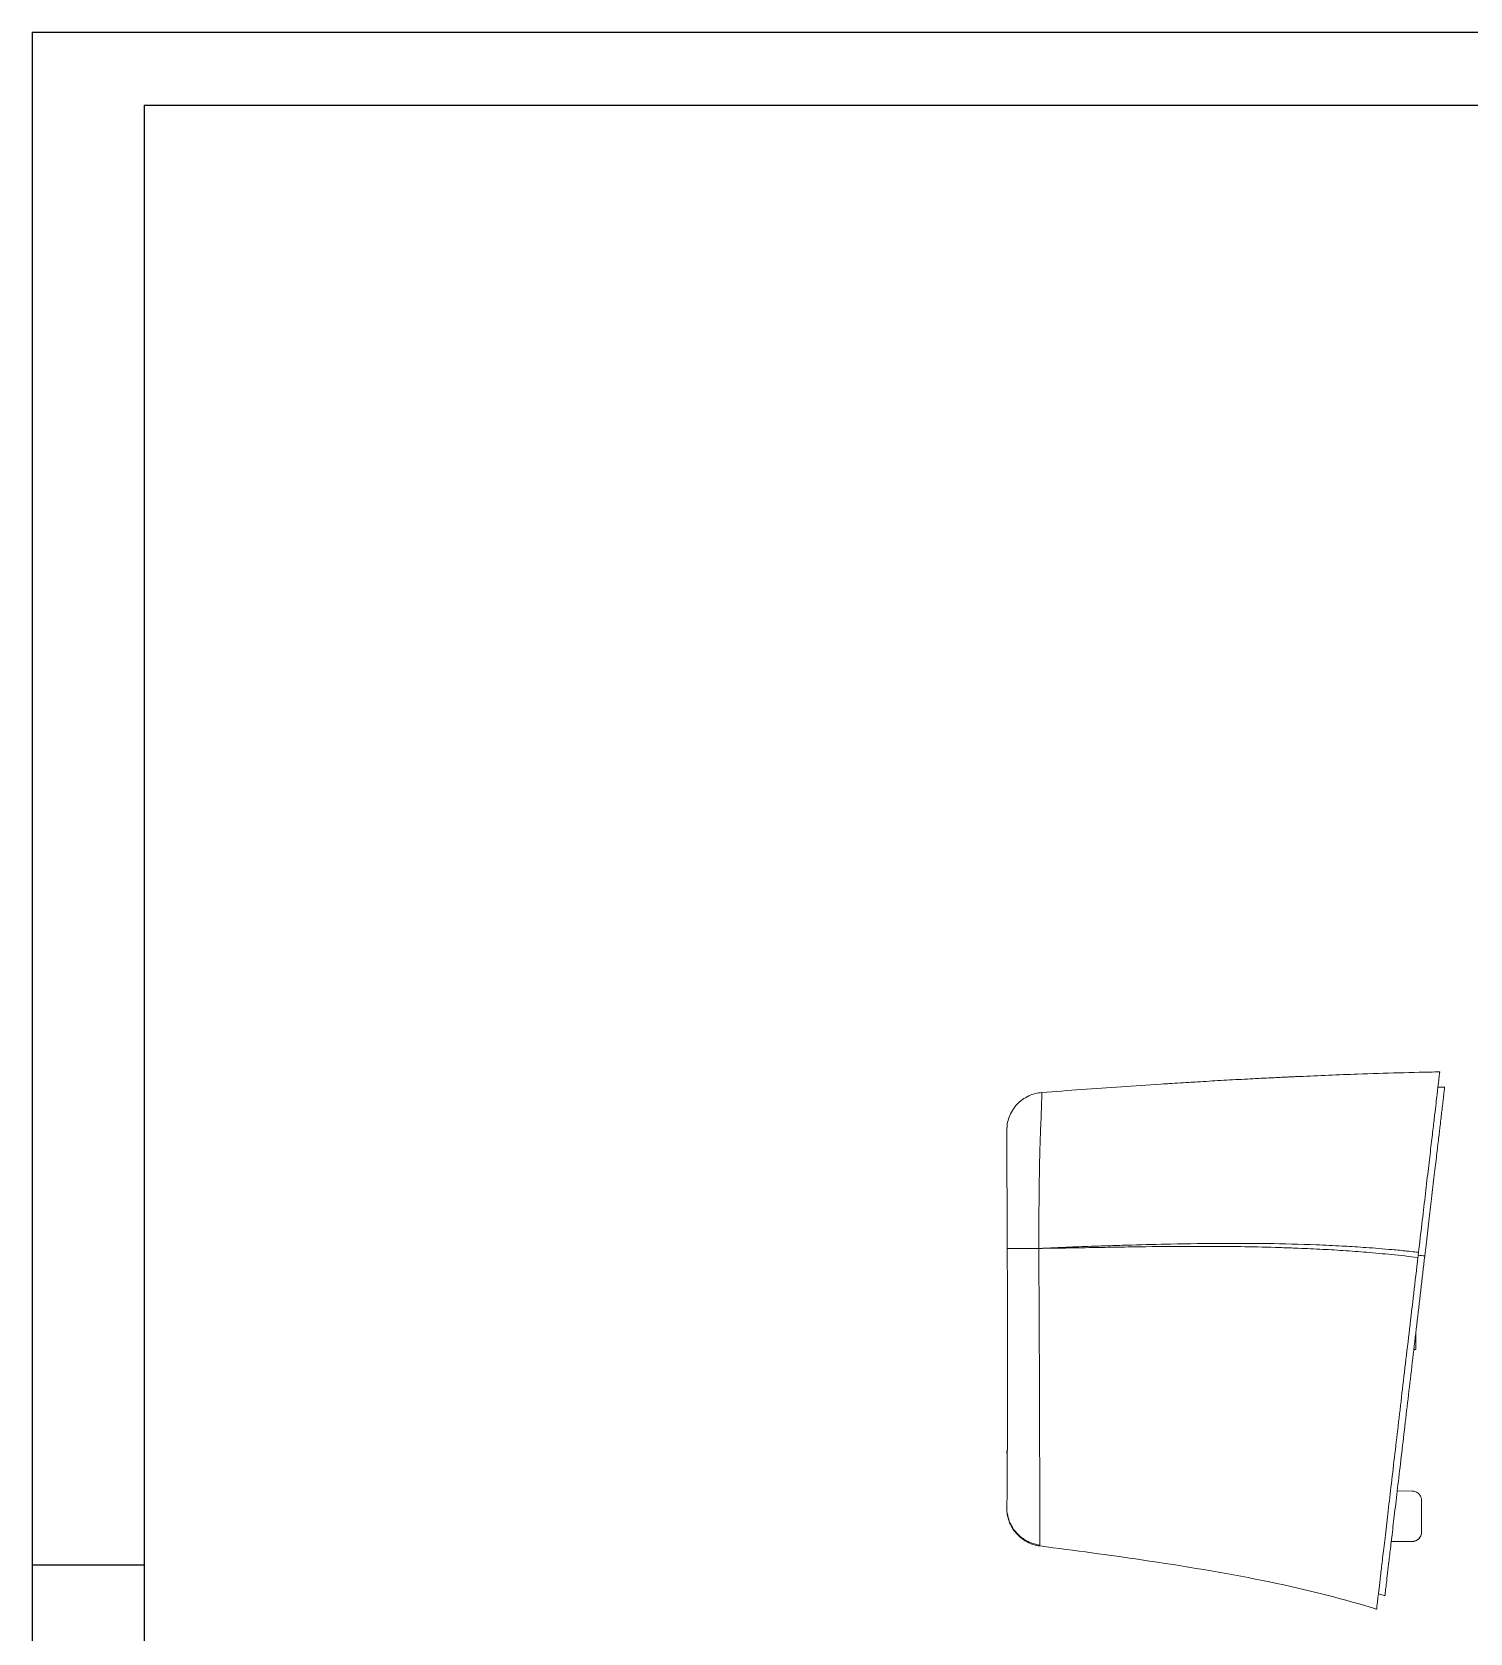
# Model space of a CAD drawing. Header units: inches. Extents: x 1631 to 3663, y 1126 to 1454.
# Drawn here: x 3146.8 to 3222.4, y 1202.6 to 1286.7 of the extents above; entities that cross this region are included whole.
import ezdxf

# ---------------------------------------------------------------- set-up
doc = ezdxf.new("R2010")
doc.units = ezdxf.units.IN
doc.header["$LTSCALE"] = 15

msp = doc.modelspace()

# ---------------------------------------------------------------- linework, layer by layer
for p, q in [((3146.836, 1286.739), (3374.652, 1286.739)), ((3146.836, 1286.739), (3146.836, 1125.657)), ((3152.731, 1282.904), (3370.817, 1282.904)), ((3152.731, 1282.904), (3152.731, 1129.492)), ((3152.731, 1206.198), (3146.836, 1206.198))]:
    msp.add_line(p, q)
at = {"color": 8, "linetype": 'Continuous', "lineweight": 15}
for p, q in [((3206.149, 1231.459), (3208.004, 1231.578)), ((3212.096, 1231.802), (3213.438, 1231.86))]:
    msp.add_line(p, q, dxfattribs=at)
at = {"color": 7, "linetype": 'Continuous', "lineweight": 15}
for p, q in [((3206.507, 1231.486), (3206.149, 1231.463)), ((3213.438, 1231.866), (3213.383, 1231.864)), ((3220.697, 1232.105), (3220.042, 1232.093)), ((3220.411, 1232.1), (3220.042, 1232.093)), ((3220.813, 1232.107), (3220.411, 1232.1)), ((3198.062, 1226.175), (3198.058, 1226.252)), ((3219.452, 1217.521), (3219.56, 1217.521)), ((3198.058, 1212.052), (3198.071, 1212.209)), ((3219.36, 1210.084), (3218.578, 1210.087)), ((3219.858, 1207.935), (3219.858, 1209.584)), ((3198.085, 1209.241), (3198.065, 1209.198)), ((3219.358, 1207.431), (3218.266, 1207.431)), ((3218.267, 1207.435), (3219.361, 1207.435)), ((3217.279, 1203.946), (3217.418, 1203.902)), ((3217.418, 1203.902), (3217.496, 1203.877))]:
    msp.add_line(p, q, dxfattribs=at)
for points, knots in [([(3199.906, 1231.023), (3201.298, 1231.128), (3203.378, 1231.284), (3205.46, 1231.415), (3206.149, 1231.459)], [0, 0, 0, 0, 0.668954, 1, 1, 1, 1]), ([(3213.438, 1231.866), (3213.372, 1231.863), (3213.247, 1231.858), (3213.045, 1231.848), (3212.822, 1231.837), (3212.541, 1231.824), (3212.199, 1231.807), (3211.811, 1231.788), (3211.415, 1231.768), (3210.939, 1231.744), (3210.392, 1231.715), (3209.774, 1231.681), (3209.159, 1231.646), (3208.545, 1231.61), (3207.93, 1231.574), (3207.319, 1231.537), (3206.732, 1231.501), (3206.345, 1231.476), (3206.149, 1231.463)], [0, 0, 0, 0, 0.039727, 0.075771, 0.107426, 0.137212, 0.18754, 0.239795, 0.29221, 0.344108, 0.42556, 0.507112, 0.588891, 0.669303, 0.748559, 0.828872, 0.913052, 1, 1, 1, 1]), ([(3213.438, 1231.86), (3214.458, 1231.907), (3216.916, 1232.02), (3219.375, 1232.075), (3220.813, 1232.108)], [0, 0, 0, 0, 0.415266, 1, 1, 1, 1]), ([(3219.699, 1222.628), (3219.818, 1223.64), (3219.932, 1224.613), (3220.069, 1225.773), (3220.096, 1226.004), (3220.148, 1226.449), (3220.173, 1226.665), (3220.247, 1227.293), (3220.293, 1227.684), (3220.357, 1228.229), (3220.378, 1228.404), (3220.417, 1228.738), (3220.435, 1228.895), (3220.488, 1229.34), (3220.518, 1229.601), (3220.573, 1230.065), (3220.596, 1230.268), (3220.638, 1230.624), (3220.657, 1230.779), (3220.705, 1231.19), (3220.729, 1231.394), (3220.766, 1231.712), (3220.779, 1231.825), (3220.808, 1232.07), (3220.813, 1232.108), (3220.813, 1232.108)], [0, 0, 0, 0, 0.125, 0.125, 0.15625, 0.15625, 0.1875, 0.1875, 0.25, 0.25, 0.28125, 0.28125, 0.3125, 0.3125, 0.375, 0.375, 0.4375, 0.4375, 0.5, 0.5, 0.625, 0.625, 0.75, 0.75, 1, 1, 1, 1]), ([(3198.073, 1229.19), (3198.077, 1229.253), (3198.088, 1229.438), (3198.179, 1229.741), (3198.345, 1230.086), (3198.582, 1230.396), (3198.874, 1230.656), (3199.204, 1230.849), (3199.552, 1230.977), (3199.79, 1231.008), (3199.906, 1231.023)], [0, 0, 0, 0, 0.0664, 0.197197, 0.332882, 0.47115, 0.60942, 0.745107, 0.875907, 1, 1, 1, 1]), ([(3199.743, 1222.833), (3199.743, 1222.923), (3199.744, 1223.104), (3199.744, 1223.374), (3199.745, 1223.642), (3199.746, 1223.908), (3199.748, 1224.171), (3199.749, 1224.431), (3199.751, 1224.687), (3199.753, 1224.938), (3199.755, 1225.185), (3199.757, 1225.426), (3199.759, 1225.662), (3199.762, 1225.893), (3199.765, 1226.117), (3199.768, 1226.334), (3199.771, 1226.545), (3199.774, 1226.749), (3199.777, 1226.946), (3199.786, 1227.402), (3199.802, 1228.102), (3199.824, 1228.782), (3199.842, 1229.22), (3199.86, 1229.627), (3199.873, 1230.063), (3199.891, 1230.441), (3199.898, 1230.735), (3199.905, 1230.92), (3199.907, 1231.02), (3199.906, 1231.022), (3199.906, 1231.023)], [0, 0, 0, 0, 0.012828, 0.025614, 0.038356, 0.051048, 0.063683, 0.076255, 0.08876, 0.101195, 0.113554, 0.125832, 0.138022, 0.150118, 0.162113, 0.174005, 0.185793, 0.197479, 0.209063, 0.220544, 0.279802, 0.346631, 0.384964, 0.409831, 0.484324, 0.571123, 0.644801, 0.754057, 0.860293, 1, 1, 1, 1]), ([(3221.071, 1231.311), (3221.071, 1231.31), (3221.071, 1231.305), (3221.063, 1231.241), (3221.045, 1231.088), (3221.025, 1230.916), (3220.997, 1230.676), (3220.963, 1230.384), (3220.924, 1230.055), (3220.883, 1229.709), (3220.84, 1229.339), (3220.796, 1228.964), (3220.753, 1228.604), (3220.705, 1228.192), (3220.651, 1227.732), (3220.592, 1227.227), (3220.527, 1226.678), (3220.457, 1226.084), (3220.386, 1225.474), (3220.314, 1224.865), (3220.243, 1224.261), (3220.17, 1223.639), (3220.098, 1223.028), (3220.051, 1222.625), (3220.029, 1222.436)], [0, 0, 0, 0, 0.062366, 0.200688, 0.270062, 0.339429, 0.408704, 0.477962, 0.525107, 0.57228, 0.61937, 0.649444, 0.67951, 0.710317, 0.741119, 0.771265, 0.80141, 0.832627, 0.863847, 0.89136, 0.918875, 0.947027, 0.975181, 1, 1, 1, 1]), ([(3221.071, 1231.312), (3221.068, 1231.312), (3221.004, 1231.311), (3220.878, 1231.309), (3220.771, 1231.307), (3220.714, 1231.306)], [0, 0, 0, 0, 0.024558, 0.488561, 1, 1, 1, 1]), ([(3220.984, 1231.311), (3220.952, 1231.31), (3220.854, 1231.308), (3220.77, 1231.307), (3220.714, 1231.306)], [0, 0, 0, 0, 0.334693, 1, 1, 1, 1]), ([(3220.718, 1231.306), (3220.796, 1231.307), (3220.914, 1231.309), (3221.031, 1231.311), (3221.072, 1231.312)], [0.78772801, 0.78772801, 0.78772801, 0.78772801, 0.7965812, 0.80121947, 0.80121947, 0.80121947, 0.80121947]), ([(3198.065, 1229.191), (3198.065, 1229.191), (3198.065, 1229.191), (3198.065, 1229.163), (3198.065, 1229.098), (3198.065, 1228.994), (3198.065, 1228.854), (3198.065, 1228.686), (3198.065, 1228.498), (3198.065, 1228.31), (3198.065, 1228.131), (3198.065, 1227.952), (3198.066, 1227.735), (3198.067, 1227.446), (3198.068, 1227.082), (3198.07, 1226.632), (3198.072, 1226.097), (3198.074, 1225.5), (3198.077, 1224.861), (3198.08, 1224.206), (3198.084, 1223.52), (3198.086, 1223.049), (3198.087, 1222.826)], [0, 0, 0, 0, 0.092366, 0.182846, 0.265333, 0.339876, 0.406503, 0.465236, 0.516071, 0.559056, 0.587852, 0.614778, 0.646521, 0.683139, 0.724498, 0.762645, 0.80419, 0.849173, 0.885212, 0.923319, 0.963643, 1, 1, 1, 1]), ([(3198.065, 1227.954), (3198.065, 1227.95), (3198.065, 1227.881), (3198.066, 1227.716), (3198.067, 1227.427), (3198.068, 1227.06), (3198.07, 1226.643), (3198.071, 1226.326), (3198.071, 1226.176)], [0, 0, 0, 0, 0.009722, 0.182412, 0.381635, 0.606718, 0.814328, 1, 1, 1, 1]), ([(3219.699, 1222.628), (3219.428, 1222.657), (3218.906, 1222.713), (3218.15, 1222.783), (3217.452, 1222.841), (3216.81, 1222.888), (3216.225, 1222.926), (3215.406, 1222.974), (3213.92, 1223.042), (3211.843, 1223.094), (3209.293, 1223.102), (3206.917, 1223.069), (3204.981, 1223.02), (3203.638, 1222.98), (3202.557, 1222.946), (3201.257, 1222.899), (3200.288, 1222.856), (3199.743, 1222.833)], [0, 0, 0, 0, 0.040771, 0.078663, 0.113679, 0.14582, 0.175086, 0.201479, 0.26881, 0.39813, 0.513002, 0.651534, 0.755087, 0.804129, 0.853757, 0.917832, 1, 1, 1, 1]), ([(3198.087, 1222.826), (3198.088, 1222.369), (3198.091, 1221.389), (3198.094, 1219.884), (3198.096, 1218.454), (3198.097, 1217.161), (3198.097, 1216.011), (3198.096, 1214.892), (3198.094, 1213.821), (3198.092, 1212.821), (3198.089, 1211.923), (3198.085, 1211.153), (3198.081, 1210.517), (3198.077, 1210.013), (3198.073, 1209.628), (3198.069, 1209.342), (3198.067, 1209.236), (3198.066, 1209.182)], [0, 0, 0, 0, 0.066203, 0.141889, 0.219603, 0.279157, 0.339739, 0.401303, 0.463777, 0.527036, 0.591035, 0.656091, 0.722292, 0.789822, 0.858679, 0.928765, 1, 1, 1, 1]), ([(3199.743, 1222.833), (3200.218, 1222.839), (3201.153, 1222.853), (3202.533, 1222.875), (3203.931, 1222.9), (3205.756, 1222.927), (3207.457, 1222.94), (3209.191, 1222.937), (3210.65, 1222.924), (3212.062, 1222.888), (3213.377, 1222.843), (3214.486, 1222.796), (3215.537, 1222.734), (3216.356, 1222.675), (3217.208, 1222.608), (3218.308, 1222.51), (3219.207, 1222.408), (3219.667, 1222.356)], [0, 0, 0, 0, 0.071713, 0.141097, 0.20815, 0.282447, 0.416173, 0.464067, 0.543273, 0.635523, 0.676342, 0.74097, 0.802253, 0.834371, 0.864275, 0.930546, 1, 1, 1, 1]), ([(3217.497, 1203.879), (3217.497, 1203.879), (3217.507, 1203.97), (3217.549, 1204.328), (3217.581, 1204.596), (3217.647, 1205.161), (3217.673, 1205.379), (3217.731, 1205.872), (3217.763, 1206.147), (3217.835, 1206.764), (3217.876, 1207.106), (3217.942, 1207.672), (3217.966, 1207.871), (3218.014, 1208.282), (3218.039, 1208.495), (3218.168, 1209.593), (3218.284, 1210.58), (3218.472, 1212.186), (3218.537, 1212.737), (3218.669, 1213.857), (3218.736, 1214.428), (3218.94, 1216.17), (3219.082, 1217.371), (3219.372, 1219.842), (3219.518, 1221.091), (3219.667, 1222.356)], [0, 0, 0, 0, 0.125, 0.125, 0.25, 0.25, 0.3125, 0.3125, 0.375, 0.375, 0.4375, 0.4375, 0.46875, 0.46875, 0.5, 0.5, 0.625, 0.625, 0.6875, 0.6875, 0.75, 0.75, 0.875, 0.875, 1, 1, 1, 1]), ([(3220.029, 1222.436), (3219.957, 1221.826), (3219.886, 1221.22), (3219.744, 1220.014), (3219.674, 1219.413), (3219.464, 1217.627), (3219.328, 1216.47), (3219.13, 1214.786), (3219.065, 1214.233), (3218.938, 1213.146), (3218.875, 1212.61), (3218.693, 1211.062), (3218.58, 1210.105), (3218.455, 1209.036), (3218.43, 1208.828), (3218.384, 1208.429), (3218.361, 1208.239), (3218.297, 1207.694), (3218.258, 1207.365), (3218.189, 1206.77), (3218.157, 1206.504), (3218.101, 1206.027), (3218.077, 1205.819), (3218.013, 1205.276), (3217.983, 1205.018), (3217.942, 1204.671), (3217.932, 1204.582), (3217.932, 1204.582)], [0, 0, 0, 0, 0.0625, 0.0625, 0.125, 0.125, 0.25, 0.25, 0.3125, 0.3125, 0.375, 0.375, 0.5, 0.5, 0.53125, 0.53125, 0.5625, 0.5625, 0.625, 0.625, 0.6875, 0.6875, 0.75, 0.75, 0.875, 0.875, 1, 1, 1, 1]), ([(3219.558, 1217.521), (3219.558, 1217.538), (3219.558, 1217.572), (3219.558, 1217.846), (3219.558, 1218.147), (3219.558, 1218.373), (3219.558, 1218.431)], [0, 0, 0, 0, 0.298361, 0.596721, 0.895082, 1, 1, 1, 1]), ([(3219.858, 1209.584), (3219.858, 1209.606), (3219.856, 1209.649), (3219.843, 1209.713), (3219.819, 1209.786), (3219.777, 1209.863), (3219.715, 1209.939), (3219.639, 1210.002), (3219.553, 1210.048), (3219.458, 1210.079), (3219.393, 1210.082), (3219.36, 1210.084)], [0, 0, 0, 0, 0.083016, 0.16584, 0.249893, 0.374076, 0.50007, 0.623181, 0.750253, 0.874307, 1, 1, 1, 1]), ([(3198.058, 1209.183), (3198.058, 1209.186), (3198.058, 1209.189), (3198.058, 1209.224), (3198.058, 1209.236)], [0, 0, 0, 0, 0.644541, 1, 1, 1, 1]), ([(3199.8, 1207.2), (3199.582, 1207.229), (3199.354, 1207.296), (3198.923, 1207.519), (3198.721, 1207.675), (3198.39, 1208.053), (3198.261, 1208.273), (3198.096, 1208.729), (3198.058, 1208.963), (3198.058, 1209.183)], [0, 0, 0, 0, 0.25, 0.25, 0.5, 0.5, 0.75, 0.75, 1, 1, 1, 1]), ([(3198.067, 1209.012), (3198.072, 1208.967), (3198.083, 1208.871), (3198.107, 1208.862), (3198.12, 1208.858)], [0, 0, 0, 0, 0.474179, 1, 1, 1, 1]), ([(3198.085, 1208.903), (3198.116, 1208.767), (3198.173, 1208.514), (3198.337, 1208.192), (3198.51, 1207.951), (3198.682, 1207.769), (3198.872, 1207.61), (3199.116, 1207.454), (3199.437, 1207.31), (3199.685, 1207.266), (3199.817, 1207.242)], [0, 0, 0, 0, 0.1615009, 0.3020816, 0.417672, 0.5063801, 0.5931792, 0.7066715, 0.8439619, 1, 1, 1, 1]), ([(3219.858, 1207.931), (3219.858, 1207.8), (3219.805, 1207.67), (3219.619, 1207.485), (3219.489, 1207.431), (3219.358, 1207.431)], [0, 0, 0, 0, 0.5, 0.5, 1, 1, 1, 1]), ([(3219.361, 1207.435), (3219.383, 1207.436), (3219.426, 1207.437), (3219.49, 1207.451), (3219.562, 1207.475), (3219.639, 1207.517), (3219.715, 1207.579), (3219.777, 1207.655), (3219.823, 1207.742), (3219.853, 1207.837), (3219.857, 1207.902), (3219.858, 1207.935)], [0, 0, 0, 0, 0.082917, 0.165646, 0.249602, 0.373744, 0.499849, 0.623018, 0.750137, 0.874244, 1, 1, 1, 1]), ([(3199.8, 1207.2), (3199.8, 1207.202), (3199.8, 1207.205), (3199.8, 1207.221), (3199.8, 1207.241), (3199.8, 1207.247)], [0, 0, 0, 0, 0.389158, 0.847779, 1, 1, 1, 1]), ([(3199.8, 1207.2), (3201.661, 1206.958), (3205.764, 1206.408), (3211.594, 1205.444), (3215.506, 1204.492), (3217.425, 1203.902), (3217.497, 1203.879)], [0.0588053, 0.0588053, 0.0588053, 0.0588053, 0.25, 0.5, 0.75, 0.7597215, 0.7597215, 0.7597215, 0.7597215]), ([(3219.361, 1207.435), (3219.36, 1207.434), (3219.358, 1207.433), (3219.359, 1207.432), (3219.359, 1207.431), (3219.358, 1207.431)], [0, 0, 0, 0, 0.331848, 0.520111, 1, 1, 1, 1]), ([(3217.932, 1204.582), (3217.901, 1204.591), (3217.788, 1204.627), (3217.675, 1204.662), (3217.592, 1204.687)], [0.75342119, 0.75342119, 0.75342119, 0.75342119, 0.75748938, 0.76853799, 0.76853799, 0.76853799, 0.76853799])]:
    msp.add_open_spline(points, degree=3, knots=knots, dxfattribs=at)
at = {"color": 8, "linetype": 'Continuous', "lineweight": 15}
for points, knots in [([(3199.743, 1222.833), (3199.634, 1222.832), (3199.409, 1222.831), (3199.089, 1222.83), (3198.788, 1222.829), (3198.526, 1222.828), (3198.316, 1222.827), (3198.162, 1222.827), (3198.111, 1222.826), (3198.086, 1222.826)], [0, 0, 0, 0, 0.13456, 0.275421, 0.420747, 0.5683, 0.715627, 0.8603, 1, 1, 1, 1]), ([(3199.8, 1207.247), (3199.8, 1207.258), (3199.8, 1207.287), (3199.8, 1207.366), (3199.801, 1207.488), (3199.801, 1207.606), (3199.801, 1207.696), (3199.801, 1207.738), (3199.801, 1207.783), (3199.801, 1207.831), (3199.801, 1207.881), (3199.801, 1207.934), (3199.801, 1207.991), (3199.801, 1208.095), (3199.801, 1208.262), (3199.801, 1208.52), (3199.8, 1208.876), (3199.799, 1209.199), (3199.798, 1209.442), (3199.797, 1209.514), (3199.797, 1209.587), (3199.797, 1209.663), (3199.796, 1209.741), (3199.796, 1209.821), (3199.795, 1210.089), (3199.793, 1210.555), (3199.791, 1211.247), (3199.789, 1211.907), (3199.787, 1212.523), (3199.785, 1213.068), (3199.784, 1213.46), (3199.783, 1213.747), (3199.782, 1213.963), (3199.781, 1214.213), (3199.78, 1214.443), (3199.78, 1214.654), (3199.779, 1214.844), (3199.778, 1215.012), (3199.778, 1215.221), (3199.777, 1215.527), (3199.776, 1215.983), (3199.774, 1216.557), (3199.772, 1217.216), (3199.769, 1217.889), (3199.766, 1218.581), (3199.763, 1219.277), (3199.758, 1220.034), (3199.755, 1220.662), (3199.752, 1221.15), (3199.752, 1221.412), (3199.75, 1221.657), (3199.749, 1221.933), (3199.746, 1222.34), (3199.744, 1222.654), (3199.743, 1222.833)], [0, 0, 0, 0, 0.023158, 0.060018, 0.096082, 0.135597, 0.143771, 0.152083, 0.160531, 0.169118, 0.177843, 0.186709, 0.195716, 0.204866, 0.2342, 0.266011, 0.300375, 0.349797, 0.355636, 0.36153, 0.367479, 0.373483, 0.379544, 0.38566, 0.391833, 0.439614, 0.482306, 0.519529, 0.551223, 0.580294, 0.602693, 0.609046, 0.621919, 0.633753, 0.644554, 0.654325, 0.663069, 0.670789, 0.677488, 0.691571, 0.712243, 0.738403, 0.767269, 0.797687, 0.824567, 0.854657, 0.884749, 0.918422, 0.931911, 0.94448, 0.950497, 0.961739, 0.978226, 1, 1, 1, 1])]:
    msp.add_open_spline(points, degree=3, knots=knots, dxfattribs=at)
at = {"color": 7, "linetype": 'Continuous', "lineweight": 15}
for points in [[(3219.667, 1222.356), (3219.678, 1222.446), (3219.688, 1222.537), (3219.699, 1222.628)], [(3219.681, 1222.477), (3219.797, 1222.463), (3219.913, 1222.45), (3220.029, 1222.436)], [(3219.858, 1207.935), (3219.858, 1207.934), (3219.858, 1207.932), (3219.858, 1207.931), (3219.858, 1207.931)]]:
    msp.add_open_spline(points, degree=3, dxfattribs=at)

doc.saveas('drawing.dxf')
